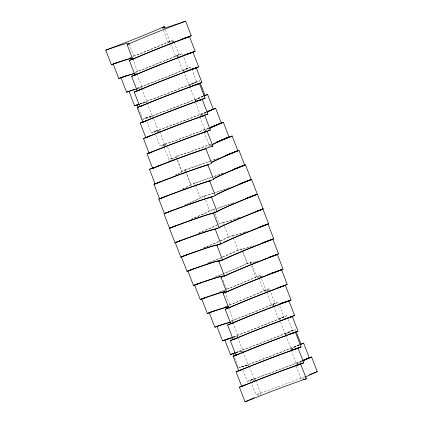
<?xml version="1.0" encoding="UTF-8"?>
<svg xmlns="http://www.w3.org/2000/svg" width="423" height="423" viewBox="0 0 423 423"><rect width="100%" height="100%" fill="white"/><g stroke="black" fill="none" stroke-linecap="round" stroke-linejoin="round"><path stroke-width="0.32" stroke-dasharray="2.12 1.59" d="M139.965 103.646A58.427 2.448 -21.1 0 0 199.328 80.693L199.799 81.909M235.928 352.343A58.427 2.448 -21.1 0 0 295.296 329.385L295.767 330.606M136.682 88.328A58.427 2.448 -21.1 0 0 190.958 66.993L191.429 68.209M191.667 68.822L196.605 81.618A58.427 2.448 -21.1 0 0 190.302 85.843M233.136 336.845A58.427 2.448 -21.1 0 0 286.81 315.722L287.989 318.773M288.222 319.381L292.457 330.352A58.427 2.448 -21.1 0 0 286.281 334.53M134.969 72.359A58.427 2.448 -21.1 0 0 182.271 53.42L187.918 68.05A58.427 2.448 -21.1 0 0 183.667 71.244M230.932 321.057A58.427 2.448 -21.1 0 0 278.234 302.117L278.704 303.333M279.645 305.771L283.881 316.742A58.427 2.448 -21.1 0 0 279.629 319.936M229.06 305.078A58.427 2.448 -21.1 0 0 269.351 288.634L274.998 303.265A58.427 2.448 -21.1 0 0 275.273 304.978M129.967 57.591A58.427 2.448 -21.1 0 0 173.266 39.984L173.969 41.814M174.207 42.422L178.908 54.615A58.427 2.448 -21.1 0 0 177.602 56.687M189.864 86.535L195.278 100.552M285.832 335.228L291.241 349.25M183.714 71.048L189.356 85.679M280.592 322.189L285.298 334.376M195.712 102.842L200.417 115.03M291.183 350.329L296.592 364.346A58.427 2.448 -21.1 0 1 303.095 360.565M177.697 57.607L182.873 71.022M273.66 306.305L278.836 319.714M200.005 116.944L205.181 130.358M296.206 366.249L301.377 379.658A58.427 2.448 -21.1 0 1 305.216 377.142M165.382 29.631L169.856 41.211A58.427 2.448 -21.1 0 0 175.09 41.147M226.633 289.253A58.427 2.448 -21.1 0 0 260.171 275.278L260.642 276.499M261.583 278.937L265.818 289.908A58.427 2.448 -21.1 0 0 267.357 290.881M266.659 292.113L271.836 305.528M170.643 43.437L175.82 56.846M203.997 131.86L209.411 145.877M163.426 30.477L168.127 42.665M258.918 277.953L264.089 291.362M222.974 273.871A58.427 2.448 -21.1 0 0 250.976 261.948L251.918 264.386M252.15 264.994L256.618 276.573A58.427 2.448 -21.1 0 0 263.587 275.68M250.226 262.762L255.867 277.393M222.63 257.073A58.427 2.448 -21.1 0 0 241.808 248.624L242.279 249.84M243.214 252.277L247.45 263.249A58.427 2.448 -21.1 0 0 257.512 261.128M241.612 248.962L242.083 250.178M242.321 250.791L247.259 263.587M203.405 248.052A58.427 2.448 -21.1 0 0 232.412 235.394L233.115 237.224M233.353 237.832L238.059 250.025A58.427 2.448 -21.1 0 0 251.262 246.646M239.175 217.607A58.427 2.448 -21.1 0 1 222.815 222.265L224.227 225.919M224.46 226.532L228.462 236.891A58.427 2.448 -21.1 0 0 244.817 232.232M190.889 219.437A58.427 2.448 -21.1 0 0 213.335 209.105L214.741 212.764M214.979 213.372L218.977 223.735A58.427 2.448 -21.1 0 0 237.641 218.088M228.251 188.119A58.427 2.448 -21.1 0 1 203.997 195.907L204.7 197.731M205.641 200.174L209.639 210.532A58.427 2.448 -21.1 0 0 215.154 209.047M211.267 177.454A58.427 2.448 -21.1 0 1 194.543 182.768L195.246 184.597M195.484 185.205L200.185 197.393A58.427 2.448 -21.1 0 1 184.756 205.155M185.2 169.866L185.671 171.088M185.909 171.696L190.847 184.497M215.46 159.291A58.427 2.448 -21.1 0 1 185.004 169.676L190.651 184.306A58.427 2.448 -21.1 0 1 180.616 189.927M177.671 159.783L182.139 171.368M210.252 144.439A58.427 2.448 -21.1 0 1 175.698 156.515L181.345 171.141A58.427 2.448 -21.1 0 1 174.53 175.561M223.185 280.301L226.717 289.443M129.115 43.849L134.292 57.258M224.846 291.933L230.255 305.956M167.571 147.273L172.039 158.858M132.716 58.924L137.893 72.338M228.626 307.637L234.035 321.66M159.804 131.712L164.975 145.121M255.767 380.404L260.943 393.813M136.952 74.014L142.361 88.032M232.914 322.707L238.086 336.116M249.263 366.455L254.44 379.87M153.745 118.995L158.451 131.188M141.758 88.613L147.167 102.63A58.427 2.448 -21.1 0 0 140.727 103.836M237.742 337.3L243.156 351.323M147.13 102.995L152.539 117.018M208.994 127.968A58.427 2.448 -21.1 0 1 163.23 144.666L163.939 146.495M164.172 147.104L168.877 159.297A58.427 2.448 -21.1 0 1 170.654 160.09M243.093 351.693L248.502 365.71M206.413 112.016A58.427 2.448 -21.1 0 1 154.347 131.384L154.818 132.605M155.759 135.043L159.989 146.014A58.427 2.448 -21.1 0 1 164.156 145.967M301.181 361.184A58.427 2.448 -21.1 0 1 250.31 380.076L255.952 394.707A58.427 2.448 -21.1 0 1 257.596 396.081M298.707 345.136A58.427 2.448 -21.1 0 1 241.612 366.736L242.083 367.957M243.024 370.395L247.259 381.366A58.427 2.448 -21.1 0 1 253.462 380.774M202.659 96.47A58.427 2.448 -21.1 0 1 145.538 118.091L146.009 119.307M146.95 121.745L151.185 132.716A58.427 2.448 -21.1 0 1 157.515 132.076M138.48 108.33L142.715 119.302A58.427 2.448 -21.1 0 1 152.269 117.383M234.675 357.636L238.678 367.999A58.427 2.448 -21.1 0 1 248.232 366.08M178.908 54.615A58.427 2.448 -21.1 0 1 135 72.455M135.265 73.353A58.427 2.448 -21.1 0 1 138.125 72.946M179.31 56.28A58.427 2.448 -21.1 0 1 178.109 56.576M173.663 41.65A58.427 2.448 -21.1 0 1 173.266 39.984M163.23 144.666A58.427 2.448 -21.1 0 1 162.86 146.628M210.638 145.486A58.427 2.448 -21.1 0 1 211.474 144.994M204.669 131.072A58.427 2.448 -21.1 0 1 208.581 128.93M210.961 144.021A58.427 2.448 -21.1 0 1 168.877 159.297M178.02 56.613A58.427 2.448 -21.1 0 1 182.271 53.42M135.92 73.179A58.427 2.448 -21.1 0 1 136.714 73.406M187.918 68.05A58.427 2.448 -21.1 0 1 137.004 88.344M136.296 89.089A58.427 2.448 -21.1 0 1 141.568 87.81M169.856 41.211A58.427 2.448 -21.1 0 1 133.293 56.381M132.082 56.856A58.427 2.448 -21.1 0 1 130.247 57.57M137.438 88.539A58.427 2.448 -21.1 0 1 141.16 88.407M184.661 71.212A58.427 2.448 -21.1 0 1 190.958 66.993M196.605 81.618A58.427 2.448 -21.1 0 1 140.05 103.788M203.257 96.037A58.427 2.448 -21.1 0 1 142.715 119.302M139.997 103.772A58.427 2.448 -21.1 0 1 146.622 102.757M195.563 100.706A58.427 2.448 -21.1 0 1 203.172 96.148M189.922 86.075A58.427 2.448 -21.1 0 1 199.328 80.693M206.043 112.016A58.427 2.448 -21.1 0 1 151.185 132.716M145.538 118.091A58.427 2.448 -21.1 0 1 151.868 117.446M200.84 115.305A58.427 2.448 -21.1 0 1 207.069 111.894M195.008 101.012A58.427 2.448 -21.1 0 1 203.077 96.492M158.514 131.336A58.427 2.448 -21.1 0 1 155.987 132.753M154.347 131.384A58.427 2.448 -21.1 0 1 159.201 130.807M205.546 130.649A58.427 2.448 -21.1 0 1 209.253 128.449M208.465 128.069A58.427 2.448 -21.1 0 1 159.989 146.014M200.592 115.49A58.427 2.448 -21.1 0 1 205.906 112.692M247.148 231.439A58.427 2.448 -21.1 0 1 245.388 232.042M228.462 236.891A58.427 2.448 -21.1 0 1 206.546 246.815M205.975 247.053A58.427 2.448 -21.1 0 1 203.637 248.026M222.815 222.265A58.427 2.448 -21.1 0 1 218.887 224.269M217.311 225.02A58.427 2.448 -21.1 0 1 197.393 233.644M222.054 257.311A58.427 2.448 -21.1 0 1 210.215 262.149M209.634 262.382A58.427 2.448 -21.1 0 1 207.286 263.318M247.45 263.249A58.427 2.448 -21.1 0 1 224.269 273.358M223.73 273.581A58.427 2.448 -21.1 0 1 215.275 277.012M251.23 246.704A58.427 2.448 -21.1 0 1 248.877 247.429M248.201 247.629A58.427 2.448 -21.1 0 1 241.808 248.624M194.543 182.768A58.427 2.448 -21.1 0 1 181.245 189.589M229.673 187.542A58.427 2.448 -21.1 0 1 226.554 188.674M225.94 188.896A58.427 2.448 -21.1 0 1 213.948 193.1M213.377 193.295A58.427 2.448 -21.1 0 1 200.185 197.393M223.397 173.144A58.427 2.448 -21.1 0 1 214.408 176.359M203.997 195.907A58.427 2.448 -21.1 0 1 187.659 203.838M186.511 204.33A58.427 2.448 -21.1 0 1 184.735 205.092M209.639 210.532A58.427 2.448 -21.1 0 1 190.979 219.463M233.898 202.749A58.427 2.448 -21.1 0 1 216.803 208.539M222.847 173.277A58.427 2.448 -21.1 0 1 213.377 176.724M212.78 176.941A58.427 2.448 -21.1 0 1 190.651 184.306M185.004 169.676A58.427 2.448 -21.1 0 1 177.956 173.922M177.401 174.186A58.427 2.448 -21.1 0 1 175.603 175.011M232.602 203.252A58.427 2.448 -21.1 0 1 216.92 208.296M214.593 208.877A58.427 2.448 -21.1 0 1 213.335 209.105M240.433 217.121A58.427 2.448 -21.1 0 1 238.249 217.877M217.739 224.47A58.427 2.448 -21.1 0 1 198.757 233.131M238.059 250.025A58.427 2.448 -21.1 0 1 222.482 257.099M220.885 257.781A58.427 2.448 -21.1 0 1 209.052 262.683M208.491 262.91A58.427 2.448 -21.1 0 1 207.36 263.37M253.943 245.752A58.427 2.448 -21.1 0 1 251.78 246.477M245.615 232.016A58.427 2.448 -21.1 0 1 242.231 233.11M241.607 233.306A58.427 2.448 -21.1 0 1 232.412 235.394M218.903 157.938A58.427 2.448 -21.1 0 1 215.899 159.064M215.302 159.291A58.427 2.448 -21.1 0 1 211.759 160.603M210.596 161.036A58.427 2.448 -21.1 0 1 181.345 171.141M175.698 156.515A58.427 2.448 -21.1 0 1 169.438 160.671M168.883 160.93A58.427 2.448 -21.1 0 1 167.915 161.38M208.629 146.437A58.427 2.448 -21.1 0 1 210.226 145.639M210.702 145.406A58.427 2.448 -21.1 0 1 211.712 144.925M261.71 276.251A58.427 2.448 -21.1 0 1 260.171 275.278M269.514 290.294A58.427 2.448 -21.1 0 1 267.849 290.754M265.818 289.908A58.427 2.448 -21.1 0 1 227.431 305.787M226.823 306.025A58.427 2.448 -21.1 0 1 224.988 306.738M226.03 289.491A58.427 2.448 -21.1 0 1 218.12 292.584M226.606 306.025A58.427 2.448 -21.1 0 1 225.38 306.495M274.998 303.265A58.427 2.448 -21.1 0 1 231.027 321.12M231.217 322.051A58.427 2.448 -21.1 0 1 233.438 321.623M267.939 290.744A58.427 2.448 -21.1 0 1 269.351 288.634M283.881 316.742A58.427 2.448 -21.1 0 1 232.967 337.041M232.259 337.781A58.427 2.448 -21.1 0 1 238.207 336.507M273.982 305.311A58.427 2.448 -21.1 0 1 278.234 302.117M231.883 321.877A58.427 2.448 -21.1 0 1 232.56 321.877M257.94 261.054A58.427 2.448 -21.1 0 1 255.825 261.678M254.778 261.974A58.427 2.448 -21.1 0 1 250.976 261.948M256.618 276.573A58.427 2.448 -21.1 0 1 227.463 288.962M224.544 290.136A58.427 2.448 -21.1 0 1 218.564 292.505M221.821 274.337A58.427 2.448 -21.1 0 1 213.525 277.636M285.594 334.619A58.427 2.448 -21.1 0 1 295.296 329.385M291.532 349.403A58.427 2.448 -21.1 0 1 299.135 344.84M242.585 351.45A58.427 2.448 -21.1 0 1 241.76 352.031M235.96 352.465A58.427 2.448 -21.1 0 1 242.855 351.079M299.22 344.729A58.427 2.448 -21.1 0 1 238.678 367.999M279.862 319.931A58.427 2.448 -21.1 0 1 286.81 315.722M236.626 352.56A58.427 2.448 -21.1 0 1 242.939 351.138M233.353 337.258A58.427 2.448 -21.1 0 1 237.509 336.692M292.457 330.352A58.427 2.448 -21.1 0 1 235.368 352.724M302.085 360.682A58.427 2.448 -21.1 0 1 247.259 381.366M241.612 366.736A58.427 2.448 -21.1 0 1 248.587 365.583M291.156 349.372A58.427 2.448 -21.1 0 1 299.109 345.163M304.428 376.761A58.427 2.448 -21.1 0 1 255.952 394.707M250.31 380.076A58.427 2.448 -21.1 0 1 253.234 380.769M296.555 364.187A58.427 2.448 -21.1 0 1 301.869 361.39"/><path stroke-width="0.63" d="M245.705 198.583A58.427 2.448 -21.1 0 0 257.448 194.231L263.09 208.856A58.427 2.448 -21.1 0 0 219.156 227.902A58.427 2.448 -21.1 0 0 175.037 242.776L169.396 228.145A58.427 2.448 -21.1 0 1 185.02 222.387M238.487 184.412A58.427 2.448 -21.1 0 0 251.643 179.484L257.284 194.115A58.427 2.448 -21.1 0 0 217.2 211.844A58.427 2.448 -21.1 0 0 169.554 228.261L163.913 213.631A58.427 2.448 -21.1 0 1 211.558 197.213A58.427 2.448 -21.1 0 1 213.166 196.156M255.407 211.875A58.427 2.448 -21.1 0 0 262.932 209.105L268.579 223.735A58.427 2.448 -21.1 0 0 220.959 244.002A58.427 2.448 -21.1 0 0 180.843 257.158L175.201 242.527A58.427 2.448 -21.1 0 1 215.318 229.372A58.427 2.448 -21.1 0 1 218.067 227.934M235.135 168.803A58.427 2.448 -21.1 0 0 245.499 164.864L251.146 179.495A58.427 2.448 -21.1 0 0 215.365 195.722A58.427 2.448 -21.1 0 0 164.41 213.626L158.762 198.995A58.427 2.448 -21.1 0 0 159.91 198.535M259.336 227.283A58.427 2.448 -21.1 0 0 268.06 224.121L273.702 238.752A58.427 2.448 -21.1 0 0 222.657 260.124A58.427 2.448 -21.1 0 0 187.008 271.397L181.361 256.766A58.427 2.448 -21.1 0 1 186.437 254.921M226.141 155.31A58.427 2.448 -21.1 0 0 238.99 150.382L244.637 165.012A58.427 2.448 -21.1 0 0 213.61 179.553A58.427 2.448 -21.1 0 0 159.63 198.852L153.983 184.222A58.427 2.448 -21.1 0 0 155.22 183.714M263.978 242.427A58.427 2.448 -21.1 0 0 272.867 239.254L278.514 253.885A58.427 2.448 -21.1 0 0 224.55 276.161L218.908 261.53A58.427 2.448 -21.1 0 0 187.844 270.894L193.491 285.525A58.427 2.448 -21.1 0 1 224.375 275.696M216.29 142.165A58.427 2.448 -21.1 0 0 232.185 136.021L237.826 150.651A58.427 2.448 -21.1 0 0 211.273 162.802M268.468 257.612A58.427 2.448 -21.1 0 0 277.403 254.482L283.045 269.113A58.427 2.448 -21.1 0 0 226.67 292.092L221.028 277.462A58.427 2.448 -21.1 0 0 203.532 281.797M105.745 50.126A58.427 2.448 -21.1 0 0 164.209 26.586A58.427 2.448 -21.1 0 0 185.623 21.15L191.265 35.781A58.427 2.448 -21.1 0 0 132.801 59.326L127.154 44.695A58.427 2.448 -21.1 0 0 105.745 50.126L111.386 64.756A58.427 2.448 -21.1 0 1 132.41 58.073M271.402 273.321A58.427 2.448 -21.1 0 0 281.586 269.842L287.228 284.473A58.427 2.448 -21.1 0 0 228.764 308.018L223.117 293.388A58.427 2.448 -21.1 0 0 220.008 292.832M212.653 126.54A58.427 2.448 -21.1 0 0 223.355 122.295L228.996 136.92A58.427 2.448 -21.1 0 0 211.981 144.714M181.821 39.202A58.427 2.448 -21.1 0 0 189.499 36.621L195.146 51.252A58.427 2.448 -21.1 0 0 135.037 75.183L129.39 60.552A58.427 2.448 -21.1 0 0 128.989 58.887M278.313 287.73A58.427 2.448 -21.1 0 0 285.388 285.351L291.035 299.981A58.427 2.448 -21.1 0 0 230.873 323.923L225.226 309.292A58.427 2.448 -21.1 0 0 223.339 308.013M207.006 111.778A58.427 2.448 -21.1 0 0 215.651 108.299L221.292 122.929A58.427 2.448 -21.1 0 0 209.253 128.449M302.376 360.708A58.427 2.448 -21.1 0 0 311.614 356.996L317.255 371.621A58.427 2.448 -21.1 0 0 305.216 377.142M186.58 54.334A58.427 2.448 -21.1 0 0 193.004 52.241L198.646 66.866A58.427 2.448 -21.1 0 0 137.316 91.003L131.675 76.373A58.427 2.448 -21.1 0 0 135.281 74.485M279.254 304.031A58.427 2.448 -21.1 0 0 288.967 300.933L294.614 315.563A58.427 2.448 -21.1 0 0 233.279 339.695L227.637 325.065A58.427 2.448 -21.1 0 0 230.789 323.436M300.378 344.454A58.427 2.448 -21.1 0 0 303.635 343.116L309.276 357.747A58.427 2.448 -21.1 0 0 303.095 360.565M204.325 95.788A58.427 2.448 -21.1 0 0 207.577 94.456L213.218 109.081A58.427 2.448 -21.1 0 0 207.069 111.894M284.351 319.037A58.427 2.448 -21.1 0 0 292.362 316.568L298.009 331.198A58.427 2.448 -21.1 0 0 235.992 355.346L230.35 340.716A58.427 2.448 -21.1 0 0 232.835 339.521M187.796 70.514A58.427 2.448 -21.1 0 0 196.309 67.918L201.951 82.543A58.427 2.448 -21.1 0 0 139.918 106.691L134.271 92.061A58.427 2.448 -21.1 0 0 136.777 90.86M200.269 83.13L204.975 95.318A58.427 2.448 -21.1 0 0 203.754 95.878M296 331.214L300.938 344.015A58.427 2.448 -21.1 0 0 299.717 344.571M192.164 85.737A58.427 2.448 -21.1 0 0 199.455 83.638L205.102 98.268A58.427 2.448 -21.1 0 0 142.837 122.247L137.195 107.622A58.427 2.448 -21.1 0 0 139.558 106.527M290.612 333.779A58.427 2.448 -21.1 0 0 295.418 332.33L301.065 346.96A58.427 2.448 -21.1 0 0 238.799 370.945L233.158 356.314A58.427 2.448 -21.1 0 0 236.066 354.971M197.768 100.732A58.427 2.448 -21.1 0 0 202.273 99.479L207.92 114.11A58.427 2.448 -21.1 0 0 145.882 137.745L140.235 123.114A58.427 2.448 -21.1 0 0 143.027 121.866M292.198 349.763A58.427 2.448 -21.1 0 0 298.125 348.224L303.772 362.849A58.427 2.448 -21.1 0 0 241.75 386.469L236.108 371.838A58.427 2.448 -21.1 0 0 238.905 370.585M201.179 116.32A58.427 2.448 -21.1 0 0 204.758 115.442L210.4 130.073A58.427 2.448 -21.1 0 0 149.097 153.158L143.455 138.527A58.427 2.448 -21.1 0 0 145.618 137.586M297.142 365.012A58.427 2.448 -21.1 0 0 300.721 364.14L306.363 378.765A58.427 2.448 -21.1 0 0 245.06 401.85L239.418 387.219A58.427 2.448 -21.1 0 0 241.581 386.278M203.997 131.86A58.427 2.448 -21.1 0 0 207.159 131.421L212.806 146.051A58.427 2.448 -21.1 0 0 152.687 168.423L147.04 153.792A58.427 2.448 -21.1 0 0 149.393 152.788M164.209 26.586L164.912 28.41M205.626 148.172A58.427 2.448 -21.1 0 0 205.98 148.827L211.627 163.458A58.427 2.448 -21.1 0 0 155.146 183.947L149.499 169.322A58.427 2.448 -21.1 0 0 152.994 167.868M208.132 164.33A58.427 2.448 -21.1 0 0 207.968 164.922L213.61 179.553M210.881 180.119A58.427 2.448 -21.1 0 0 209.718 181.092L215.365 195.722M211.558 197.213L217.2 211.844M216.523 211.6A58.427 2.448 -21.1 0 0 213.509 213.271L219.156 227.902M215.318 229.372L220.959 244.002M221.282 243.421A58.427 2.448 -21.1 0 0 217.01 245.499L222.657 260.124M137.068 104.671L138.009 107.114M233.031 353.369L234.205 356.415M128.925 91.135L134.572 105.766A58.427 2.448 -21.1 0 1 139.648 104.158M224.798 339.87L230.44 354.5A58.427 2.448 -21.1 0 1 235.542 352.882M136.296 89.089A58.427 2.448 -21.1 0 0 126.583 92.188L120.941 77.557A58.427 2.448 -21.1 0 1 124.621 76.336M216.904 326.249L222.546 340.88A58.427 2.448 -21.1 0 1 232.259 337.781M230.598 322.204A58.427 2.448 -21.1 0 0 214.836 327.201L209.189 312.571A58.427 2.448 -21.1 0 1 213.218 311.206M134.636 73.512A58.427 2.448 -21.1 0 0 118.8 78.541L113.153 63.915A58.427 2.448 -21.1 0 1 116.642 62.726M228.859 306.67A58.427 2.448 -21.1 0 0 207.349 313.454L201.708 298.823A58.427 2.448 -21.1 0 1 205.456 297.517M194.601 284.928L200.243 299.558A58.427 2.448 -21.1 0 1 225.945 291.315M129.39 60.552A58.427 2.448 -21.1 0 1 133.15 58.908M134.303 58.416A58.427 2.448 -21.1 0 1 136.687 57.396M137.306 57.137A58.427 2.448 -21.1 0 1 189.499 36.621M125.88 75.913A58.427 2.448 -21.1 0 1 118.8 78.541M195.146 51.252A58.427 2.448 -21.1 0 1 187.468 53.827M136.629 74.311A58.427 2.448 -21.1 0 1 135.037 75.183M117.192 62.541A58.427 2.448 -21.1 0 1 120.254 61.525M120.83 61.335A58.427 2.448 -21.1 0 1 124.034 60.32M124.616 60.14A58.427 2.448 -21.1 0 1 126.763 59.5M127.365 59.326A58.427 2.448 -21.1 0 1 128.481 59.019M209.76 128.354A58.427 2.448 -21.1 0 1 223.355 122.295M160.354 165.086A58.427 2.448 -21.1 0 1 152.687 168.423M212.806 146.051A58.427 2.448 -21.1 0 1 211.204 146.411M228.996 136.92A58.427 2.448 -21.1 0 1 220.113 140.457M212.045 126.778A58.427 2.448 -21.1 0 1 210.828 127.254M147.04 153.792A58.427 2.448 -21.1 0 1 207.159 131.421M125.192 76.151A58.427 2.448 -21.1 0 1 130.136 74.612M130.649 74.459A58.427 2.448 -21.1 0 1 132.933 73.819M133.578 73.655A58.427 2.448 -21.1 0 1 134.699 73.396M139.384 89.962A58.427 2.448 -21.1 0 1 137.316 91.003M186.072 54.493A58.427 2.448 -21.1 0 1 183.291 55.334M131.675 76.373A58.427 2.448 -21.1 0 1 193.004 52.241M131.701 90.316A58.427 2.448 -21.1 0 1 126.583 92.188M198.646 66.866A58.427 2.448 -21.1 0 1 195.548 67.897M194.966 68.087A58.427 2.448 -21.1 0 1 192.227 68.965M127.154 44.695A58.427 2.448 -21.1 0 1 185.623 21.15M191.265 35.781A58.427 2.448 -21.1 0 1 186.913 37.293M186.321 37.494A58.427 2.448 -21.1 0 1 183.471 38.461M133.932 58.628A58.427 2.448 -21.1 0 1 132.801 59.326M116.79 62.731A58.427 2.448 -21.1 0 1 111.386 64.756M132.235 90.073A58.427 2.448 -21.1 0 1 135.085 89.205M134.271 92.061A58.427 2.448 -21.1 0 1 196.309 67.918M142.424 105.491A58.427 2.448 -21.1 0 1 139.918 106.691M138.86 104.222A58.427 2.448 -21.1 0 1 134.572 105.766M201.951 82.543A58.427 2.448 -21.1 0 1 199.159 83.442M198.641 83.606A58.427 2.448 -21.1 0 1 195.796 84.478M137.195 107.622A58.427 2.448 -21.1 0 1 146.263 103.884M146.823 103.651A58.427 2.448 -21.1 0 1 199.455 83.638M205.102 98.268A58.427 2.448 -21.1 0 1 199.735 99.87M204.975 95.318A58.427 2.448 -21.1 0 1 203.833 95.799M145.745 120.904A58.427 2.448 -21.1 0 1 142.837 122.247M140.235 123.114A58.427 2.448 -21.1 0 1 202.273 99.479M207.92 114.11A58.427 2.448 -21.1 0 1 205.99 114.675M205.409 114.839A58.427 2.448 -21.1 0 1 203.41 115.363M197.218 100.859A58.427 2.448 -21.1 0 1 196.298 101.039M204.267 95.942A58.427 2.448 -21.1 0 1 207.577 94.456M213.218 109.081A58.427 2.448 -21.1 0 1 208.862 110.868M150.382 135.709A58.427 2.448 -21.1 0 1 149.187 136.259M148.669 136.497A58.427 2.448 -21.1 0 1 145.882 137.745M206.963 112.19A58.427 2.448 -21.1 0 1 215.651 108.299M210.4 130.073A58.427 2.448 -21.1 0 1 208.349 130.617M221.292 122.929A58.427 2.448 -21.1 0 1 211.463 126.879M143.455 138.527A58.427 2.448 -21.1 0 1 148.579 136.455M149.16 136.222A58.427 2.448 -21.1 0 1 204.758 115.442M152.793 151.534A58.427 2.448 -21.1 0 1 149.097 153.158M219.749 227.119A58.427 2.448 -21.1 0 1 221.969 226.083M222.466 225.856A58.427 2.448 -21.1 0 1 262.932 209.105M268.579 223.735A58.427 2.448 -21.1 0 1 258.823 227.315M187.511 254.54A58.427 2.448 -21.1 0 1 180.843 257.158M218.908 261.53A58.427 2.448 -21.1 0 1 224.047 259.13M224.592 258.887A58.427 2.448 -21.1 0 1 272.867 239.254M200.232 282.934A58.427 2.448 -21.1 0 1 193.491 285.525M278.514 253.885A58.427 2.448 -21.1 0 1 269.065 257.247M263.423 242.617A58.427 2.448 -21.1 0 1 262.175 243.051M224.74 275.817A58.427 2.448 -21.1 0 1 224.55 276.161M214.678 178.104A58.427 2.448 -21.1 0 1 245.499 164.864M170.723 211.061A58.427 2.448 -21.1 0 1 164.41 213.626M251.146 179.495A58.427 2.448 -21.1 0 1 240.179 183.661M234.532 169.031A58.427 2.448 -21.1 0 1 232.74 169.702M158.762 198.995A58.427 2.448 -21.1 0 1 209.718 181.092M216.904 194.236A58.427 2.448 -21.1 0 1 251.643 179.484M175.947 225.697A58.427 2.448 -21.1 0 1 169.554 228.261M257.284 194.115A58.427 2.448 -21.1 0 1 252.425 195.955M251.822 196.182A58.427 2.448 -21.1 0 1 247.053 197.964M153.983 184.222A58.427 2.448 -21.1 0 1 207.968 164.922M211.447 162.411A58.427 2.448 -21.1 0 1 238.99 150.382M244.637 165.012A58.427 2.448 -21.1 0 1 233.612 169.248M166.244 196.124A58.427 2.448 -21.1 0 1 159.63 198.852M185.628 222.165A58.427 2.448 -21.1 0 1 189.784 220.684M190.355 220.483A58.427 2.448 -21.1 0 1 213.509 213.271M217.607 211.061A58.427 2.448 -21.1 0 1 218.818 210.474M219.336 210.231A58.427 2.448 -21.1 0 1 257.448 194.231M263.09 208.856A58.427 2.448 -21.1 0 1 257.713 210.871M257.126 211.088A58.427 2.448 -21.1 0 1 255.952 211.521M181.589 240.174A58.427 2.448 -21.1 0 1 175.037 242.776M223.37 242.458A58.427 2.448 -21.1 0 1 228.589 240.142M229.134 239.904A58.427 2.448 -21.1 0 1 232.587 238.419M233.11 238.197A58.427 2.448 -21.1 0 1 268.06 224.121M193.739 268.785A58.427 2.448 -21.1 0 1 187.008 271.397M273.702 238.752A58.427 2.448 -21.1 0 1 269.181 240.401M268.626 240.602A58.427 2.448 -21.1 0 1 263.799 242.337M187.056 254.694A58.427 2.448 -21.1 0 1 217.01 245.499M149.499 169.322A58.427 2.448 -21.1 0 1 154.977 167.18M156.203 166.704A58.427 2.448 -21.1 0 1 159.27 165.52M160.497 165.049A58.427 2.448 -21.1 0 1 165.393 163.178M166.001 162.95A58.427 2.448 -21.1 0 1 176.729 158.937M177.311 158.725A58.427 2.448 -21.1 0 1 205.98 148.827M212.801 144.412A58.427 2.448 -21.1 0 1 232.185 136.021M237.826 150.651A58.427 2.448 -21.1 0 1 228.055 154.453M226.828 154.924A58.427 2.448 -21.1 0 1 224.994 155.627M160.867 181.562A58.427 2.448 -21.1 0 1 155.146 183.947M269.668 273.887A58.427 2.448 -21.1 0 1 267.727 274.501M206.059 297.311A58.427 2.448 -21.1 0 1 210.046 295.957M210.67 295.751A58.427 2.448 -21.1 0 1 219.421 293.002M229.895 307.325A58.427 2.448 -21.1 0 1 228.764 308.018M223.117 293.388A58.427 2.448 -21.1 0 1 229.763 290.453M230.334 290.21A58.427 2.448 -21.1 0 1 281.586 269.842M287.228 284.473A58.427 2.448 -21.1 0 1 278.889 287.339M214.577 310.736A58.427 2.448 -21.1 0 1 212.753 311.423M212.15 311.656A58.427 2.448 -21.1 0 1 207.349 313.454M225.226 309.292A58.427 2.448 -21.1 0 1 285.388 285.351M291.035 299.981A58.427 2.448 -21.1 0 1 287.005 301.35M286.376 301.562A58.427 2.448 -21.1 0 1 283.384 302.545M282.823 302.725A58.427 2.448 -21.1 0 1 281.21 303.238M277.737 287.915A58.427 2.448 -21.1 0 1 276.626 288.275M232.486 323.045A58.427 2.448 -21.1 0 1 230.873 323.923M213.848 310.995A58.427 2.448 -21.1 0 1 222.741 308.187M220.113 325.245A58.427 2.448 -21.1 0 1 214.836 327.201M227.637 325.065A58.427 2.448 -21.1 0 1 288.967 300.933M228.827 338.58A58.427 2.448 -21.1 0 1 222.546 340.88M294.614 315.563A58.427 2.448 -21.1 0 1 291.516 316.589M290.929 316.785A58.427 2.448 -21.1 0 1 288.19 317.657M217.544 326.033A58.427 2.448 -21.1 0 1 220.584 325.028M221.16 324.843A58.427 2.448 -21.1 0 1 230.662 322.088M235.347 338.654A58.427 2.448 -21.1 0 1 233.279 339.695M266.733 258.199A58.427 2.448 -21.1 0 1 265.618 258.58M195.193 284.716A58.427 2.448 -21.1 0 1 199.228 283.288M199.868 283.066A58.427 2.448 -21.1 0 1 202.94 281.998M227.325 291.574A58.427 2.448 -21.1 0 1 226.67 292.092M221.028 277.462A58.427 2.448 -21.1 0 1 226.881 274.813M227.484 274.543A58.427 2.448 -21.1 0 1 230.784 273.11M231.36 272.861A58.427 2.448 -21.1 0 1 277.403 254.482M283.045 269.113A58.427 2.448 -21.1 0 1 278.413 270.752M277.779 270.974A58.427 2.448 -21.1 0 1 276.531 271.407M274.109 272.243A58.427 2.448 -21.1 0 1 271.265 273.205M205.726 297.475A58.427 2.448 -21.1 0 1 200.243 299.558M290.051 333.937A58.427 2.448 -21.1 0 1 289.02 334.207M233.158 356.314A58.427 2.448 -21.1 0 1 237.837 354.374M238.371 354.151A58.427 2.448 -21.1 0 1 242.226 352.576M242.786 352.348A58.427 2.448 -21.1 0 1 295.418 332.33M241.707 369.596A58.427 2.448 -21.1 0 1 238.799 370.945M301.065 346.96A58.427 2.448 -21.1 0 1 295.698 348.563M225.38 339.68A58.427 2.448 -21.1 0 1 230.45 338.088M230.984 337.929A58.427 2.448 -21.1 0 1 232.809 337.406M230.35 340.716A58.427 2.448 -21.1 0 1 234.189 339.098M234.754 338.86A58.427 2.448 -21.1 0 1 292.362 316.568M238.482 354.151A58.427 2.448 -21.1 0 1 235.992 355.346M298.009 331.198A58.427 2.448 -21.1 0 1 295.206 332.103M294.683 332.267A58.427 2.448 -21.1 0 1 292.356 332.98M234.739 352.951A58.427 2.448 -21.1 0 1 230.44 354.5M236.108 371.838A58.427 2.448 -21.1 0 1 298.125 348.224M303.772 362.849A58.427 2.448 -21.1 0 1 299.294 364.087M300.309 344.608A58.427 2.448 -21.1 0 1 303.635 343.116M309.276 357.747A58.427 2.448 -21.1 0 1 304.909 359.534M304.354 359.762A58.427 2.448 -21.1 0 1 302.656 360.449M245.076 384.978A58.427 2.448 -21.1 0 1 241.75 386.469M239.418 387.219A58.427 2.448 -21.1 0 1 249.845 383.032M250.442 382.794A58.427 2.448 -21.1 0 1 300.721 364.14M306.363 378.765A58.427 2.448 -21.1 0 1 303.233 379.558M302.387 361.142A58.427 2.448 -21.1 0 1 311.614 356.996M317.255 371.621A58.427 2.448 -21.1 0 1 309.202 374.868M254.286 397.705A58.427 2.448 -21.1 0 1 252.61 398.487M252.013 398.762A58.427 2.448 -21.1 0 1 248.756 400.232M248.253 400.454A58.427 2.448 -21.1 0 1 245.06 401.85"/></g></svg>
